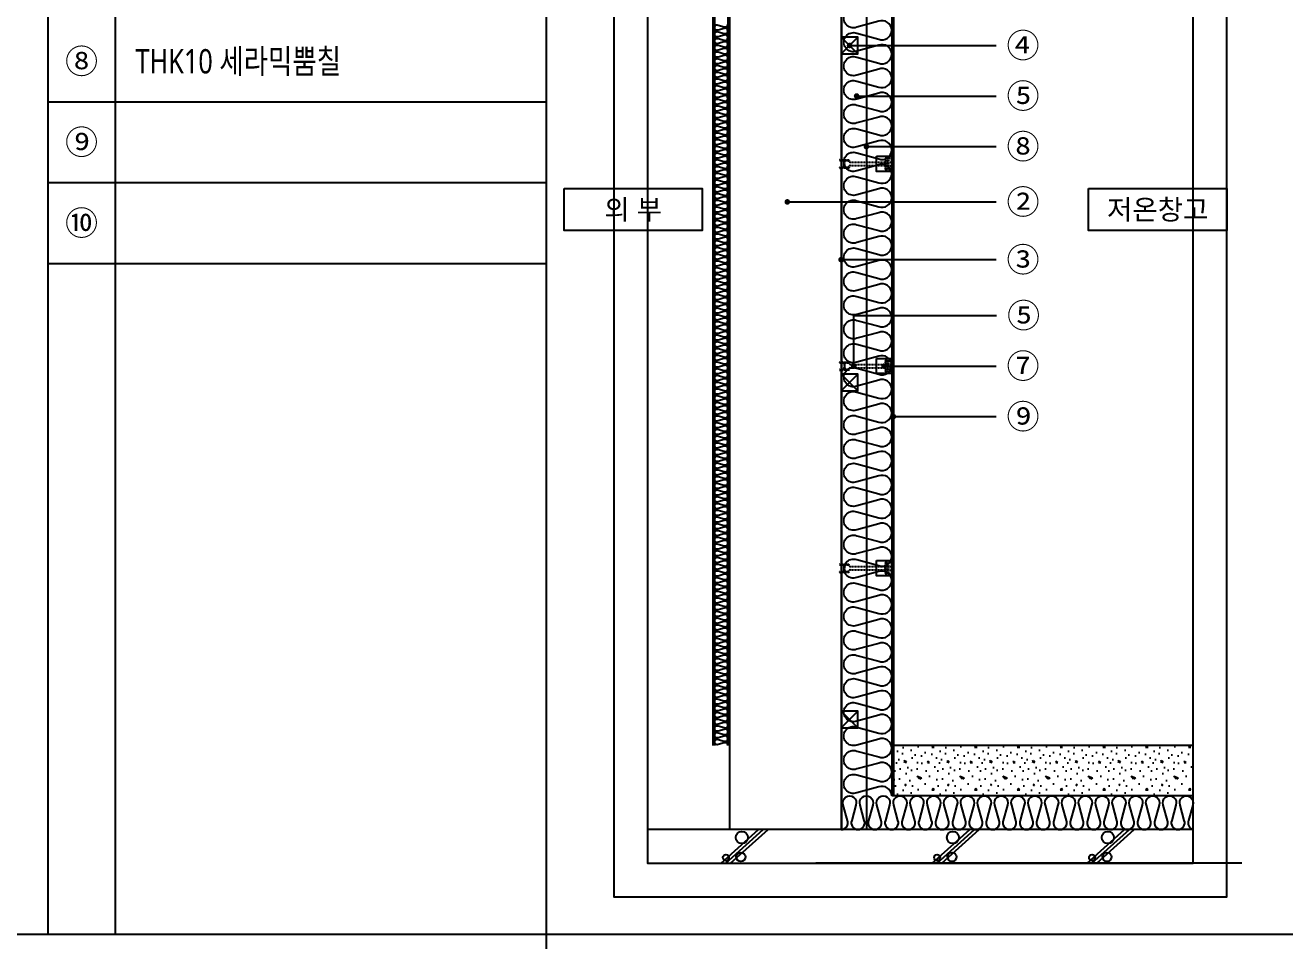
# Model space of a CAD drawing. Header units: millimetres. Extents: x 1008970 to 1091919, y 939088 to 948574.
# Drawn here: x 1045285 to 1048671, y 943426 to 945886 of the extents above; entities that cross this region are included whole.
import ezdxf
from ezdxf.enums import TextEntityAlignment as Align

# ---------------------------------------------------------------- set-up
doc = ezdxf.new("R2010")
doc.units = ezdxf.units.MM
doc.header["$LTSCALE"] = 5
doc.header["$MEASUREMENT"] = 0
doc.linetypes.add('HIDDEN', pattern=[0.375, 0.25, -0.125])
doc.linetypes.add('JIS_02_0.7', pattern=[1.35, 0.75, -0.6])
doc.layers.get('0').update_dxf_attribs({"linetype": 'CONTINUOUS'})
doc.layers.get('Defpoints').update_dxf_attribs({"color": 153, "linetype": 'CONTINUOUS'})
for name, color, linetype in [('0612_ACL WALL', 4, 'CONTINUOUS'), ('5TXT', 7, 'CONTINUOUS'), ('AA-AXIS-DIM7', 7, 'CONTINUOUS'), ('CON', 2, 'CONTINUOUS'), ('conc', 2, 'CONTINUOUS'), ('HATCH', 9, 'CONTINUOUS'), ('TEXT', 7, 'CONTINUOUS'), ('WALL3', 3, 'CONTINUOUS'), ('단열재', 11, 'CONTINUOUS'), ('볼트', 253, 'JIS_02_0.7')]:
    doc.layers.add(name, color=color, linetype=linetype)
doc.styles.add('MG', font='malgun.ttf')
doc.styles.add('맑은고딕', font='malgun.ttf')
doc.styles.add('한글', font='malgun.ttf')
doc.dimstyles.new('DIM_5', dxfattribs={"dimscale": 5, "dimtxt": 3, "dimasz": 1, "dimexe": 2, "dimexo": 2, "dimgap": 1, "dimtad": 1, "dimdec": 0, "dimzin": 0, "dimdsep": 46, "dimtxsty": 'MG', "dimblk1": 'DIMDOT', "dimblk2": 'DIMDOT', "dimsah": 1, "dimcen": 0.09, "dimdle": 2, "dimclrd": 7, "dimclre": 7, "dimclrt": 3, "dimadec": 0, "dimazin": 0, "dimtfac": 1, "dimtdec": 0, "dimtix": 1, "dimtmove": 2, "dimatfit": 3, "dimldrblk": 'DIMDOT', "dimfxl": 2, "dimtolj": 1, "dimtzin": 0, "dimarcsym": 0})

# ---------------------------------------------------------------- blocks, each defined once
blk = doc.blocks.new('zw$8367')
blk.add_line((1287, 5), (1287, 369))
blk.add_lwpolyline([(913, 374), (1287, 374), (1287, 0), (913, 0)], close=True)
at = {"layer": '볼트'}
for p, q in [((1125, 321), (1125, 53)), ((1133, 329), (1279, 329)), ((1141, 329), (1141, 45)), ((1157, 329), (1157, 45)), ((1173, 329), (1173, 45)), ((1190, 329), (1190, 45)), ((1206, 329), (1206, 45)), ((1287, 321), (1287, 240)), ((16, 292), (121, 284)), ((16, 268), (235, 268)), ((16, 106), (235, 106)), ((16, 82), (121, 90)), ((40, 243), (40, 131)), ((121, 284), (235, 284)), ((121, 203), (121, 171)), ((121, 90), (235, 90)), ((186, 106), (235, 106)), ((261, 228), (1125, 228)), ((261, 146), (1125, 146)), ((1125, 236), (1206, 236)), ((1125, 146), (1125, 228)), ((1125, 138), (1206, 138)), ((1133, 45), (1279, 45)), ((1206, 232), (1279, 232)), ((1206, 142), (1279, 142)), ((1287, 134), (1287, 53))]:
    blk.add_line(p, q, dxfattribs=at)
for centre, radius, start, end in [((1133, 321), 8.11, 90, 180), ((1279, 321), 8.11, 0, 90), ((16, 276), 16.2, 90, 165.5225), ((16, 284), 16.2, 194.4775, 270), ((16, 90), 16.2, 90, 165.5225), ((16, 98), 16.2, 194.4775, 270), ((64, 243), 24.3, 78.463, 180), ((64, 131), 24.3, 180, 281.537), ((56, 203), 64.9, 0, 78.463), ((56, 171), 64.9, 281.537, 0), ((186, 203), 64.9, 33.0557, 180), ((186, 171), 64.9, 180, 326.9443), ((235, 276), 8.11, 0, 90), ((235, 276), 8.11, 270, 0), ((235, 98), 8.11, 0, 90), ((235, 98), 8.11, 270, 0), ((261, 252), 24.3, 213.0557, 270), ((261, 122), 24.3, 90, 146.9443), ((1133, 53), 8.11, 180, 270), ((1279, 240), 8.11, 270, 0), ((1279, 134), 8.11, 0, 90), ((1279, 53), 8.11, 270, 0)]:
    blk.add_arc(centre, radius, start, end, dxfattribs=at)
blk = doc.blocks.new('DIMDOT')
at = {"linetype": 'Continuous'}
blk.add_line((-2, 0), (2, 0), dxfattribs=at)
for radius in [0.5, 0.25]:
    blk.add_circle((0, 0), radius, dxfattribs=at)

msp = doc.modelspace()

# ---------------------------------------------------------------- hatches: boundary and pattern name
at = {"layer": 'HATCH'}
h = msp.add_hatch(dxfattribs=at)
h.set_pattern_fill('CONC', color=256, scale=4.527328)
h.set_pattern_definition([(0, (1038193.14, 997929.28), (0, 114.99414), [0, -114.99414]), (0, (1038194.29, 997889.03), (0, 114.99414), [0, -114.99414]), (0, (1038197.74, 997951.13), (0, 114.99414), [0, -114.99414]), (338.1986, (1038137.946, 997915.479), (344.9824405, -114.994126), [12.38521, -606.87718]), (216.8699, (1038149.445, 997910.879), (344.9824, 229.988287), [5.7497, -569.22098]), (130.6013, (1038144.846, 997907.429), (574.9707303, -689.9647053), [10.60188, -1049.59162]), (206.5651, (1038106.9, 997893.63), (-114.99404, -114.994287), [2.57138, -254.56332]), (326.3099, (1038104.598, 997892.48), (229.988222, -114.99429), [4.14623, -410.4711]), (108.4349, (1038108.047, 997890.18), (-114.993953, 229.988323), [3.63646, -360.00697]), (225, (1038180.49, 997882.13), (-2e-14, -114.99417), [4.87874, -157.74746]), (0, (1038177.04, 997878.68), (114.99414, 114.99414), [6.89965, -108.0945]), (135, (1038183.94, 997878.68), (-114.99417, 8e-15), [4.87874, -157.74746]), (251.5651, (1038166.694, 997955.727), (114.993953, 229.988323), [3.63646, -360.00697]), (0, (1038165.54, 997952.28), (114.99414, 114.99414), [5.7497, -109.24443]), (143.1301, (1038171.294, 997952.277), (-344.9824, 229.988287), [5.7497, -569.22098]), (213.6901, (1038105.748, 997956.876), (229.988222, 114.99429), [4.14623, -410.4711]), (341.5651, (1038102.298, 997954.577), (-229.988323, 114.993953), [7.27292, -356.3705]), (126.8699, (1038109.197, 997952.277), (229.988287, -344.9824), [5.7497, -569.22098]), (0, (1038139.1, 997952.28), (0, 114.99414), [0, -114.99414]), (0, (1038108.05, 997922.38), (0, 114.99414), [0, -114.99414]), (0, (1038140.25, 997879.83), (0, 114.99414), [0, -114.99414]), (0, (1038171.29, 997915.48), (0, 114.99414), [0, -114.99414]), (0, (1038137.95, 997935.03), (0, 114.99414), [0, -114.99414]), (0, (1038112.65, 997938.48), (0, 114.99414), [0, -114.99414]), (0, (1038123, 997931.58), (0, 114.99414), [0, -114.99414]), (0, (1038118.4, 997903.98), (0, 114.99414), [0, -114.99414]), (0, (1038090.8, 997908.58), (0, 114.99414), [0, -114.99414]), (0, (1038091.95, 997935.03), (0, 114.99414), [0, -114.99414]), (0, (1038088.5, 997960.33), (0, 114.99414), [0, -114.99414]), (0, (1038124.15, 997964.93), (0, 114.99414), [0, -114.99414]), (0, (1038149.45, 997969.53), (0, 114.99414), [0, -114.99414]), (0, (1038189.69, 997964.93), (0, 114.99414), [0, -114.99414]), (0, (1038162.1, 997929.28), (0, 114.99414), [0, -114.99414]), (0, (1038150.6, 997949.98), (0, 114.99414), [0, -114.99414]), (0, (1038159.8, 997894.78), (0, 114.99414), [0, -114.99414]), (0, (1038125.3, 997889.03), (0, 114.99414), [0, -114.99414]), (0, (1038159.8, 997863.73), (0, 114.99414), [0, -114.99414]), (0, (1038121.85, 997870.63), (0, 114.99414), [0, -114.99414]), (0, (1038085.05, 997867.18), (0, 114.99414), [0, -114.99414]), (0, (1038098.85, 997861.43), (0, 114.99414), [0, -114.99414]), (0, (1038100, 997877.53), (0, 114.99414), [0, -114.99414]), (0, (1038177.04, 997859.13), (0, 114.99414), [0, -114.99414]), (0, (1038190.84, 997906.28), (0, 114.99414), [0, -114.99414]), (0, (1038185.09, 997940.78), (0, 114.99414), [0, -114.99414]), (0, (1038132.2, 997857.98), (0, 114.99414), [0, -114.99414])])
h.paths.add_polyline_path([(1048424.353, 943951.005), (1048424.353, 943815.185), (1047618.489, 943815.185), (1047618.489, 943951.005)])

# ---------------------------------------------------------------- linework, layer by layer
for p, q in [((1045345.77, 947418.938), (1045345.77, 943443.944)), ((1045526.863, 947418.938), (1045526.863, 943443.944)), ((1045345.77, 945680.444), (1046685.859, 945680.444)), ((1045345.77, 945463.132), (1046685.859, 945463.132)), ((1045345.77, 945245.82), (1046685.859, 945245.82))]:
    msp.add_line(p, q)
at = {"color": 6, "const_width": 0.905}
msp.add_lwpolyline([(1047482.669, 943724.638), (1047482.669, 947052.224), (1048424.353, 947052.224)], dxfattribs=at)
for points in [[(1046733.441, 945446.935), (1047104.917, 945446.935), (1047104.917, 945334.455), (1046733.441, 945334.455)], [(1048143.424, 945446.935), (1048514.9, 945446.935), (1048514.9, 945334.455), (1048143.424, 945334.455)]]:
    msp.add_lwpolyline(points, close=True)
at = {"layer": '0612_ACL WALL', "linetype": 'ByBlock'}
for p, q in [((1047132.868, 947056.752), (1047132.868, 943951.005)), ((1047137.396, 947056.752), (1047137.396, 943951.005)), ((1047173.614, 947056.752), (1047173.614, 943951.005)), ((1047178.142, 947056.752), (1047178.142, 943724.638)), ((1047478.142, 947056.752), (1047478.142, 943724.638)), ((1048424.353, 943951.005), (1047618.489, 943951.005))]:
    msp.add_line(p, q, dxfattribs=at)
at = {"layer": '5TXT'}
for p, q in [((1046685.859, 939179.201), (1046685.859, 947708.687)), ((1043335.636, 943443.944), (1056736.528, 943443.944))]:
    msp.add_line(p, q, dxfattribs=at)
at = {"layer": 'CON', "ltscale": 5}
msp.add_line((1048424.353, 943724.638), (1046957.499, 943724.638), dxfattribs=at)
at = {"layer": 'conc', "color": 3}
for p, q in [((1047478.142, 945854.208), (1047523.415, 945808.935)), ((1047478.142, 945808.935), (1047523.415, 945854.208)), ((1047478.142, 944948.743), (1047523.415, 944903.469)), ((1047478.142, 944903.469), (1047523.415, 944948.743)), ((1047478.142, 944043.277), (1047523.415, 943998.004)), ((1047478.142, 943998.004), (1047523.415, 944043.277))]:
    msp.add_line(p, q, dxfattribs=at)
for points in [[(1047478.142, 945808.935), (1047523.415, 945808.935), (1047523.415, 945854.208), (1047478.142, 945854.208)], [(1047478.142, 944903.469), (1047523.415, 944903.469), (1047523.415, 944948.743), (1047478.142, 944948.743)], [(1047478.142, 943998.004), (1047523.415, 943998.004), (1047523.415, 944043.277), (1047478.142, 944043.277)]]:
    msp.add_lwpolyline(points, close=True, dxfattribs=at)
at = {"layer": 'Defpoints'}
msp.add_line((1048555.01, 943634.092), (1047410.232, 943634.092), dxfattribs=at)
at = {"layer": 'Defpoints', "color": 139}
for points in [[(1048514.9, 947237.845), (1046866.952, 947237.845), (1046866.952, 943543.545), (1048514.9, 943543.545)], [(1048424.353, 947147.298), (1046957.499, 947147.298), (1046957.499, 943634.092), (1048424.353, 943634.092)]]:
    msp.add_lwpolyline(points, close=True, dxfattribs=at)
at = {"layer": 'HATCH'}
for p, q in [((1047155.367, 943634.667), (1047255.975, 943725.214)), ((1047168.173, 943634.667), (1047268.78, 943725.214)), ((1047180.978, 943634.667), (1047281.585, 943725.214)), ((1047723.036, 943634.667), (1047823.643, 943725.214)), ((1047735.841, 943634.667), (1047836.448, 943725.214)), ((1047748.646, 943634.667), (1047849.254, 943725.214)), ((1048139.564, 943634.667), (1048240.171, 943725.214)), ((1048152.369, 943634.667), (1048252.976, 943725.214)), ((1048165.174, 943634.667), (1048265.781, 943725.214))]:
    msp.add_line(p, q, dxfattribs=at)
for centre, radius in [((1047210.978, 943703.485), 16.298), ((1047778.646, 943703.485), 16.298), ((1048195.174, 943703.485), 16.298), ((1047168.54, 943649.246), 8.149), ((1047208.529, 943651.285), 12.224), ((1047736.208, 943649.246), 8.149), ((1047776.198, 943651.285), 12.224), ((1048152.736, 943649.246), 8.149), ((1048192.726, 943651.285), 12.224)]:
    msp.add_circle(centre, radius, dxfattribs=at)
at = {"layer": 'WALL3'}
msp.add_line((1047618.489, 946151.286), (1047618.489, 943815.185), dxfattribs=at)
at = {"layer": 'WALL3', "linetype": 'HIDDEN'}
msp.add_lwpolyline([(1048424.353, 947011.478), (1047546.052, 947011.478), (1047546.052, 943724.638)], dxfattribs=at)
at = {"layer": '단열재'}
for p, q in [((1047613.961, 946966.205), (1047613.961, 943815.185)), ((1048424.353, 943815.185), (1047613.961, 943815.185)), ((1047523.415, 943724.638), (1047478.142, 943724.638))]:
    msp.add_line(p, q, dxfattribs=at)
for points in [[(1047613.961, 943815.185, 0.52485566), (1047579.117, 943839.228), (1047520.229, 943823.285, -1.44919786), (1047520.229, 943871.372), (1047579.117, 943855.429, 0.52485566), (1047613.961, 943879.473, 0.52485566), (1047579.117, 943903.516), (1047520.229, 943887.573, -1.44919786), (1047520.229, 943935.661), (1047579.117, 943919.717, 0.52485566), (1047613.961, 943943.761, 0.52485566), (1047579.117, 943967.805), (1047520.229, 943951.861, -1.44919786), (1047520.229, 943999.949), (1047579.117, 943984.005, 0.52485566), (1047613.961, 944008.049, 0.52485566), (1047579.117, 944032.093), (1047520.229, 944016.149, -1.44919786), (1047520.229, 944064.237), (1047579.117, 944048.293, 0.52485566), (1047613.961, 944072.337, 0.52485566), (1047579.117, 944096.381), (1047520.229, 944080.437, -1.44919786), (1047520.229, 944128.525), (1047579.117, 944112.581, 0.52485566), (1047613.961, 944136.625, 0.52485566), (1047579.117, 944160.669), (1047520.229, 944144.725, -1.44919786), (1047520.229, 944192.813), (1047579.117, 944176.869, 0.52485566), (1047613.961, 944200.913, 0.52485566), (1047579.117, 944224.957), (1047520.229, 944209.013, -1.44919786), (1047520.229, 944257.101), (1047579.117, 944241.157, 0.52485566), (1047613.961, 944265.201, 0.52485566), (1047579.117, 944289.245), (1047520.229, 944273.301, -1.44919786), (1047520.229, 944321.389), (1047579.117, 944305.445, 0.52485566), (1047613.961, 944329.489, 0.52485566), (1047579.117, 944353.533), (1047520.229, 944337.589, -1.44919786), (1047520.229, 944385.677), (1047579.117, 944369.734, 0.52485566), (1047613.961, 944393.777, 0.52485566), (1047579.117, 944417.821), (1047520.229, 944401.878, -1.44919786), (1047520.229, 944449.965), (1047579.117, 944434.022, 0.52485566), (1047613.961, 944458.065, 0.52485566), (1047579.117, 944482.109), (1047520.229, 944466.166, -1.44919786), (1047520.229, 944514.253), (1047579.117, 944498.31, 0.52485566), (1047613.961, 944522.353, 0.52485566), (1047579.117, 944546.397), (1047520.229, 944530.454, -1.44919786), (1047520.229, 944578.541), (1047579.117, 944562.598, 0.52485566), (1047613.961, 944586.641, 0.52485566), (1047579.117, 944610.685), (1047520.229, 944594.742, -1.44919786), (1047520.229, 944642.829), (1047579.117, 944626.886, 0.52485566), (1047613.961, 944650.929, 0.52485566), (1047579.117, 944674.973), (1047520.229, 944659.03, -1.44919786), (1047520.229, 944707.117), (1047579.117, 944691.174, 0.52485566), (1047613.961, 944715.218, 0.52485566), (1047579.117, 944739.261), (1047520.229, 944723.318, -1.44919786), (1047520.229, 944771.405), (1047579.117, 944755.462, 0.52485566), (1047613.961, 944779.506, 0.52485566), (1047579.117, 944803.549), (1047520.229, 944787.606, -1.44919786), (1047520.229, 944835.693), (1047579.117, 944819.75, 0.52485566), (1047613.961, 944843.794, 0.52485566), (1047579.117, 944867.837), (1047520.229, 944851.894, -1.44919786), (1047520.229, 944899.981), (1047579.117, 944884.038, 0.52485566), (1047613.961, 944908.082, 0.52485566), (1047579.117, 944932.125), (1047520.229, 944916.182, -1.44919786), (1047520.229, 944964.269), (1047579.117, 944948.326, 0.52485566), (1047613.961, 944972.37, 0.52485566), (1047579.117, 944996.414), (1047520.229, 944980.47, -1.44919786), (1047520.229, 945028.558), (1047579.117, 945012.614, 0.52485566), (1047613.961, 945036.658, 0.52485566), (1047579.117, 945060.702), (1047520.229, 945044.758, -1.44919786), (1047520.229, 945092.846), (1047579.117, 945076.902, 0.52485566), (1047613.961, 945100.946, 0.52485566), (1047579.117, 945124.99), (1047520.229, 945109.046, -1.44919786), (1047520.229, 945157.134), (1047579.117, 945141.19, 0.52485566), (1047613.961, 945165.234, 0.52485566), (1047579.117, 945189.278), (1047520.229, 945173.334, -1.44919786), (1047520.229, 945221.422), (1047579.117, 945205.478, 0.52485566), (1047613.961, 945229.522, 0.52485566), (1047579.117, 945253.566), (1047520.229, 945237.622, -1.44919786), (1047520.229, 945285.71), (1047579.117, 945269.766, 0.52485566), (1047613.961, 945293.81, 0.52485566), (1047579.117, 945317.854), (1047520.229, 945301.91, -1.44919786), (1047520.229, 945349.998), (1047579.117, 945334.054, 0.52485566), (1047613.961, 945358.098, 0.52485566), (1047579.117, 945382.142), (1047520.229, 945366.198, -1.44919786), (1047520.229, 945414.286), (1047579.117, 945398.342, 0.52485566), (1047613.961, 945422.386, 0.52485566), (1047579.117, 945446.43), (1047520.229, 945430.487, -1.44919786), (1047520.229, 945478.574), (1047579.117, 945462.631, 0.52485566), (1047613.961, 945486.674, 0.52485566), (1047579.117, 945510.718), (1047520.229, 945494.775, -1.44919786), (1047520.229, 945542.862), (1047579.117, 945526.919, 0.52485566), (1047613.961, 945550.962, 0.52485566), (1047579.117, 945575.006), (1047520.229, 945559.063, -1.44919786), (1047520.229, 945607.15), (1047579.117, 945591.207, 0.52485566), (1047613.961, 945615.25, 0.52485566), (1047579.117, 945639.294), (1047520.229, 945623.351, -1.44919786), (1047520.229, 945671.438), (1047579.117, 945655.495, 0.52485566), (1047613.961, 945679.538, 0.52485566), (1047579.117, 945703.582), (1047520.229, 945687.639, -1.44919786), (1047520.229, 945735.726), (1047579.117, 945719.783, 0.52485566), (1047613.961, 945743.827, 0.52485566), (1047579.117, 945767.87), (1047520.229, 945751.927, -1.44919786), (1047520.229, 945800.014), (1047579.117, 945784.071, 0.52485566), (1047613.961, 945808.115, 0.52485566), (1047579.117, 945832.158), (1047520.229, 945816.215, -1.44919786), (1047520.229, 945864.302), (1047579.117, 945848.359, 0.52485566), (1047613.961, 945872.403, 0.52485566), (1047579.117, 945896.446), (1047520.229, 945880.503, -1.44919786), (1047520.229, 945928.59)], [(1047478.142, 943724.638, 0.52485566), (1047495.074, 943749.176), (1047483.846, 943790.647, -1.44919786), (1047517.71, 943790.647), (1047506.483, 943749.176, 0.52485566), (1047523.415, 943724.638, 0.52485566), (1047540.347, 943749.176), (1047529.119, 943790.647, -1.44919786), (1047562.984, 943790.647), (1047551.756, 943749.176, 0.52485566), (1047568.688, 943724.638, 0.52485566), (1047585.62, 943749.176), (1047574.393, 943790.647, -1.44919786), (1047608.257, 943790.647), (1047597.029, 943749.176, 0.52485566), (1047613.961, 943724.638, 0.52485566), (1047630.894, 943749.176), (1047619.666, 943790.647, -1.44919786), (1047653.53, 943790.647), (1047642.303, 943749.176, 0.52485566), (1047659.235, 943724.638, 0.52485566), (1047676.167, 943749.176), (1047664.939, 943790.647, -1.44919786), (1047698.804, 943790.647), (1047687.576, 943749.176, 0.52485566), (1047704.508, 943724.638, 0.52485566), (1047721.44, 943749.176), (1047710.212, 943790.647, -1.44919786), (1047744.077, 943790.647), (1047732.849, 943749.176, 0.52485566), (1047749.781, 943724.638, 0.52485566), (1047766.713, 943749.176), (1047755.486, 943790.647, -1.44919786), (1047789.35, 943790.647), (1047778.122, 943749.176, 0.52485566), (1047795.055, 943724.638, 0.52485566), (1047811.987, 943749.176), (1047800.759, 943790.647, -1.44919786), (1047834.623, 943790.647), (1047823.396, 943749.176, 0.52485566), (1047840.328, 943724.638, 0.52485566), (1047857.26, 943749.176), (1047846.032, 943790.647, -1.44919786), (1047879.897, 943790.647), (1047868.669, 943749.176, 0.52485566), (1047885.601, 943724.638, 0.52485566), (1047902.533, 943749.176), (1047891.306, 943790.647, -1.44919786), (1047925.17, 943790.647), (1047913.942, 943749.176, 0.52485566), (1047930.874, 943724.638, 0.52485566), (1047947.807, 943749.176), (1047936.579, 943790.647, -1.44919786), (1047970.443, 943790.647), (1047959.215, 943749.176, 0.52485566), (1047976.148, 943724.638, 0.52485566), (1047993.08, 943749.176), (1047981.852, 943790.647, -1.44919786), (1048015.717, 943790.647), (1048004.489, 943749.176, 0.52485566), (1048021.421, 943724.638, 0.52485566), (1048038.353, 943749.176), (1048027.125, 943790.647, -1.44919786), (1048060.99, 943790.647), (1048049.762, 943749.176, 0.52485566), (1048066.694, 943724.638, 0.52485566), (1048083.626, 943749.176), (1048072.399, 943790.647, -1.44919786), (1048106.263, 943790.647), (1048095.035, 943749.176, 0.52485566), (1048111.968, 943724.638, 0.52485566), (1048128.9, 943749.176), (1048117.672, 943790.647, -1.44919786), (1048151.536, 943790.647), (1048140.309, 943749.176, 0.52485566), (1048157.241, 943724.638, 0.52485566), (1048174.173, 943749.176), (1048162.945, 943790.647, -1.44919786), (1048196.81, 943790.647), (1048185.582, 943749.176, 0.52485566), (1048202.514, 943724.638, 0.52485566), (1048219.446, 943749.176), (1048208.219, 943790.647, -1.44919786), (1048242.083, 943790.647), (1048230.855, 943749.176, 0.52485566), (1048247.787, 943724.638, 0.52485566), (1048264.72, 943749.176), (1048253.492, 943790.647, -1.44919786), (1048287.356, 943790.647), (1048276.128, 943749.176, 0.52485566), (1048293.061, 943724.638, 0.52485566), (1048309.993, 943749.176), (1048298.765, 943790.647, -1.44919786), (1048332.63, 943790.647), (1048321.402, 943749.176, 0.52485566), (1048338.334, 943724.638, 0.52485566), (1048355.266, 943749.176), (1048344.038, 943790.647, -1.44919786), (1048377.903, 943790.647), (1048366.675, 943749.176, 0.52485566), (1048383.607, 943724.638, 0.52485566), (1048400.539, 943749.176), (1048389.312, 943790.647, -1.44919786), (1048423.176, 943790.647), (1048411.948, 943749.176, 0.4467814), (1048424.353, 943725.214, 0.4467814)]]:
    msp.add_lwpolyline(points, format="xyb", dxfattribs=at)
at = {"layer": '단열재', "color": 9}
msp.add_lwpolyline([(1047173.614, 943951.005, 0.52485566), (1047163.799, 943957.777), (1047147.211, 943953.286, -1.44919786), (1047147.211, 943966.832), (1047163.799, 943962.341, 0.52485566), (1047173.614, 943969.114, 0.52485566), (1047163.799, 943975.887), (1047147.211, 943971.396, -1.44919786), (1047147.211, 943984.941), (1047163.799, 943980.45, 0.52485566), (1047173.614, 943987.223, 0.52485566), (1047163.799, 943993.996), (1047147.211, 943989.505, -1.44919786), (1047147.211, 944003.051), (1047163.799, 943998.56, 0.52485566), (1047173.614, 944005.332, 0.52485566), (1047163.799, 944012.105), (1047147.211, 944007.614, -1.44919786), (1047147.211, 944021.16), (1047163.799, 944016.669, 0.52485566), (1047173.614, 944023.442, 0.52485566), (1047163.799, 944030.215), (1047147.211, 944025.724, -1.44919786), (1047147.211, 944039.269), (1047163.799, 944034.778, 0.52485566), (1047173.614, 944041.551, 0.52485566), (1047163.799, 944048.324), (1047147.211, 944043.833, -1.44919786), (1047147.211, 944057.379), (1047163.799, 944052.888, 0.52485566), (1047173.614, 944059.66, 0.52485566), (1047163.799, 944066.433), (1047147.211, 944061.942, -1.44919786), (1047147.211, 944075.488), (1047163.799, 944070.997, 0.52485566), (1047173.614, 944077.77, 0.52485566), (1047163.799, 944084.543), (1047147.211, 944080.052, -1.44919786), (1047147.211, 944093.597), (1047163.799, 944089.106, 0.52485566), (1047173.614, 944095.879, 0.52485566), (1047163.799, 944102.652), (1047147.211, 944098.161, -1.44919786), (1047147.211, 944111.707), (1047163.799, 944107.215, 0.52485566), (1047173.614, 944113.988, 0.52485566), (1047163.799, 944120.761), (1047147.211, 944116.27, -1.44919786), (1047147.211, 944129.816), (1047163.799, 944125.325, 0.52485566), (1047173.614, 944132.098, 0.52485566), (1047163.799, 944138.871), (1047147.211, 944134.379, -1.44919786), (1047147.211, 944147.925), (1047163.799, 944143.434, 0.52485566), (1047173.614, 944150.207, 0.52485566), (1047163.799, 944156.98), (1047147.211, 944152.489, -1.44919786), (1047147.211, 944166.035), (1047163.799, 944161.543, 0.52485566), (1047173.614, 944168.316, 0.52485566), (1047163.799, 944175.089), (1047147.211, 944170.598, -1.44919786), (1047147.211, 944184.144), (1047163.799, 944179.653, 0.52485566), (1047173.614, 944186.426, 0.52485566), (1047163.799, 944193.198), (1047147.211, 944188.707, -1.44919786), (1047147.211, 944202.253), (1047163.799, 944197.762, 0.52485566), (1047173.614, 944204.535, 0.52485566), (1047163.799, 944211.308), (1047147.211, 944206.817, -1.44919786), (1047147.211, 944220.362), (1047163.799, 944215.871, 0.52485566), (1047173.614, 944222.644, 0.52485566), (1047163.799, 944229.417), (1047147.211, 944224.926, -1.44919786), (1047147.211, 944238.472), (1047163.799, 944233.981, 0.52485566), (1047173.614, 944240.754, 0.52485566), (1047163.799, 944247.526), (1047147.211, 944243.035, -1.44919786), (1047147.211, 944256.581), (1047163.799, 944252.09, 0.52485566), (1047173.614, 944258.863, 0.52485566), (1047163.799, 944265.636), (1047147.211, 944261.145, -1.44919786), (1047147.211, 944274.69), (1047163.799, 944270.199, 0.52485566), (1047173.614, 944276.972, 0.52485566), (1047163.799, 944283.745), (1047147.211, 944279.254, -1.44919786), (1047147.211, 944292.8), (1047163.799, 944288.309, 0.52485566), (1047173.614, 944295.081, 0.52485566), (1047163.799, 944301.854), (1047147.211, 944297.363, -1.44919786), (1047147.211, 944310.909), (1047163.799, 944306.418, 0.52485566), (1047173.614, 944313.191, 0.52485566), (1047163.799, 944319.964), (1047147.211, 944315.473, -1.44919786), (1047147.211, 944329.018), (1047163.799, 944324.527, 0.52485566), (1047173.614, 944331.3, 0.52485566), (1047163.799, 944338.073), (1047147.211, 944333.582, -1.44919786), (1047147.211, 944347.128), (1047163.799, 944342.637, 0.52485566), (1047173.614, 944349.409, 0.52485566), (1047163.799, 944356.182), (1047147.211, 944351.691, -1.44919786), (1047147.211, 944365.237), (1047163.799, 944360.746, 0.52485566), (1047173.614, 944367.519, 0.52485566), (1047163.799, 944374.292), (1047147.211, 944369.801, -1.44919786), (1047147.211, 944383.346), (1047163.799, 944378.855, 0.52485566), (1047173.614, 944385.628, 0.52485566), (1047163.799, 944392.401), (1047147.211, 944387.91, -1.44919786), (1047147.211, 944401.456), (1047163.799, 944396.964, 0.52485566), (1047173.614, 944403.737, 0.52485566), (1047163.799, 944410.51), (1047147.211, 944406.019, -1.44919786), (1047147.211, 944419.565), (1047163.799, 944415.074, 0.52485566), (1047173.614, 944421.847, 0.52485566), (1047163.799, 944428.62), (1047147.211, 944424.128, -1.44919786), (1047147.211, 944437.674), (1047163.799, 944433.183, 0.52485566), (1047173.614, 944439.956, 0.52485566), (1047163.799, 944446.729), (1047147.211, 944442.238, -1.44919786), (1047147.211, 944455.784), (1047163.799, 944451.292, 0.52485566), (1047173.614, 944458.065, 0.52485566), (1047163.799, 944464.838), (1047147.211, 944460.347, -1.44919786), (1047147.211, 944473.893), (1047163.799, 944469.402, 0.52485566), (1047173.614, 944476.175, 0.52485566), (1047163.799, 944482.948), (1047147.211, 944478.456, -1.44919786), (1047147.211, 944492.002), (1047163.799, 944487.511, 0.52485566), (1047173.614, 944494.284, 0.52485566), (1047163.799, 944501.057), (1047147.211, 944496.566, -1.44919786), (1047147.211, 944510.111), (1047163.799, 944505.62, 0.52485566), (1047173.614, 944512.393, 0.52485566), (1047163.799, 944519.166), (1047147.211, 944514.675, -1.44919786), (1047147.211, 944528.221), (1047163.799, 944523.73, 0.52485566), (1047173.614, 944530.503, 0.52485566), (1047163.799, 944537.275), (1047147.211, 944532.784, -1.44919786), (1047147.211, 944546.33), (1047163.799, 944541.839, 0.52485566), (1047173.614, 944548.612, 0.52485566), (1047163.799, 944555.385), (1047147.211, 944550.894, -1.44919786), (1047147.211, 944564.439), (1047163.799, 944559.948, 0.52485566), (1047173.614, 944566.721, 0.52485566), (1047163.799, 944573.494), (1047147.211, 944569.003, -1.44919786), (1047147.211, 944582.549), (1047163.799, 944578.058, 0.52485566), (1047173.614, 944584.83, 0.52485566), (1047163.799, 944591.603), (1047147.211, 944587.112, -1.44919786), (1047147.211, 944600.658), (1047163.799, 944596.167, 0.52485566), (1047173.614, 944602.94, 0.52485566), (1047163.799, 944609.713), (1047147.211, 944605.222, -1.44919786), (1047147.211, 944618.767), (1047163.799, 944614.276, 0.52485566), (1047173.614, 944621.049, 0.52485566), (1047163.799, 944627.822), (1047147.211, 944623.331, -1.44919786), (1047147.211, 944636.877), (1047163.799, 944632.386, 0.52485566), (1047173.614, 944639.158, 0.52485566), (1047163.799, 944645.931), (1047147.211, 944641.44, -1.44919786), (1047147.211, 944654.986), (1047163.799, 944650.495, 0.52485566), (1047173.614, 944657.268, 0.52485566), (1047163.799, 944664.041), (1047147.211, 944659.55, -1.44919786), (1047147.211, 944673.095), (1047163.799, 944668.604, 0.52485566), (1047173.614, 944675.377, 0.52485566), (1047163.799, 944682.15), (1047147.211, 944677.659, -1.44919786), (1047147.211, 944691.205), (1047163.799, 944686.713, 0.52485566), (1047173.614, 944693.486, 0.52485566), (1047163.799, 944700.259), (1047147.211, 944695.768, -1.44919786), (1047147.211, 944709.314), (1047163.799, 944704.823, 0.52485566), (1047173.614, 944711.596, 0.52485566), (1047163.799, 944718.369), (1047147.211, 944713.877, -1.44919786), (1047147.211, 944727.423), (1047163.799, 944722.932, 0.52485566), (1047173.614, 944729.705, 0.52485566), (1047163.799, 944736.478), (1047147.211, 944731.987, -1.44919786), (1047147.211, 944745.533), (1047163.799, 944741.041, 0.52485566), (1047173.614, 944747.814, 0.52485566), (1047163.799, 944754.587), (1047147.211, 944750.096, -1.44919786), (1047147.211, 944763.642), (1047163.799, 944759.151, 0.52485566), (1047173.614, 944765.924, 0.52485566), (1047163.799, 944772.697), (1047147.211, 944768.205, -1.44919786), (1047147.211, 944781.751), (1047163.799, 944777.26, 0.52485566), (1047173.614, 944784.033, 0.52485566), (1047163.799, 944790.806), (1047147.211, 944786.315, -1.44919786), (1047147.211, 944799.86), (1047163.799, 944795.369, 0.52485566), (1047173.614, 944802.142, 0.52485566), (1047163.799, 944808.915), (1047147.211, 944804.424, -1.44919786), (1047147.211, 944817.97), (1047163.799, 944813.479, 0.52485566), (1047173.614, 944820.252, 0.52485566), (1047163.799, 944827.024), (1047147.211, 944822.533, -1.44919786), (1047147.211, 944836.079), (1047163.799, 944831.588, 0.52485566), (1047173.614, 944838.361, 0.52485566), (1047163.799, 944845.134), (1047147.211, 944840.643, -1.44919786), (1047147.211, 944854.188), (1047163.799, 944849.697, 0.52485566), (1047173.614, 944856.47, 0.52485566), (1047163.799, 944863.243), (1047147.211, 944858.752, -1.44919786), (1047147.211, 944872.298), (1047163.799, 944867.807, 0.52485566), (1047173.614, 944874.58, 0.52485566), (1047163.799, 944881.352), (1047147.211, 944876.861, -1.44919786), (1047147.211, 944890.407), (1047163.799, 944885.916, 0.52485566), (1047173.614, 944892.689, 0.52485566), (1047163.799, 944899.462), (1047147.211, 944894.971, -1.44919786), (1047147.211, 944908.516), (1047163.799, 944904.025, 0.52485566), (1047173.614, 944910.798, 0.52485566), (1047163.799, 944917.571), (1047147.211, 944913.08, -1.44919786), (1047147.211, 944926.626), (1047163.799, 944922.135, 0.52485566), (1047173.614, 944928.907, 0.52485566), (1047163.799, 944935.68), (1047147.211, 944931.189, -1.44919786), (1047147.211, 944944.735), (1047163.799, 944940.244, 0.52485566), (1047173.614, 944947.017, 0.52485566), (1047163.799, 944953.79), (1047147.211, 944949.299, -1.44919786), (1047147.211, 944962.844), (1047163.799, 944958.353, 0.52485566), (1047173.614, 944965.126, 0.52485566), (1047163.799, 944971.899), (1047147.211, 944967.408, -1.44919786), (1047147.211, 944980.954), (1047163.799, 944976.462, 0.52485566), (1047173.614, 944983.235, 0.52485566), (1047163.799, 944990.008), (1047147.211, 944985.517, -1.44919786), (1047147.211, 944999.063), (1047163.799, 944994.572, 0.52485566), (1047173.614, 945001.345, 0.52485566), (1047163.799, 945008.118), (1047147.211, 945003.626, -1.44919786), (1047147.211, 945017.172), (1047163.799, 945012.681, 0.52485566), (1047173.614, 945019.454, 0.52485566), (1047163.799, 945026.227), (1047147.211, 945021.736, -1.44919786), (1047147.211, 945035.282), (1047163.799, 945030.79, 0.52485566), (1047173.614, 945037.563, 0.52485566), (1047163.799, 945044.336), (1047147.211, 945039.845, -1.44919786), (1047147.211, 945053.391), (1047163.799, 945048.9, 0.52485566), (1047173.614, 945055.673, 0.52485566), (1047163.799, 945062.446), (1047147.211, 945057.954, -1.44919786), (1047147.211, 945071.5), (1047163.799, 945067.009, 0.52485566), (1047173.614, 945073.782, 0.52485566), (1047163.799, 945080.555), (1047147.211, 945076.064, -1.44919786), (1047147.211, 945089.609), (1047163.799, 945085.118, 0.52485566), (1047173.614, 945091.891, 0.52485566), (1047163.799, 945098.664), (1047147.211, 945094.173, -1.44919786), (1047147.211, 945107.719), (1047163.799, 945103.228, 0.52485566), (1047173.614, 945110.001, 0.52485566), (1047163.799, 945116.773), (1047147.211, 945112.282, -1.44919786), (1047147.211, 945125.828), (1047163.799, 945121.337, 0.52485566), (1047173.614, 945128.11, 0.52485566), (1047163.799, 945134.883), (1047147.211, 945130.392, -1.44919786), (1047147.211, 945143.937), (1047163.799, 945139.446, 0.52485566), (1047173.614, 945146.219, 0.52485566), (1047163.799, 945152.992), (1047147.211, 945148.501, -1.44919786), (1047147.211, 945162.047), (1047163.799, 945157.556, 0.52485566), (1047173.614, 945164.329, 0.52485566), (1047163.799, 945171.101), (1047147.211, 945166.61, -1.44919786), (1047147.211, 945180.156), (1047163.799, 945175.665, 0.52485566), (1047173.614, 945182.438, 0.52485566), (1047163.799, 945189.211), (1047147.211, 945184.72, -1.44919786), (1047147.211, 945198.265), (1047163.799, 945193.774, 0.52485566), (1047173.614, 945200.547, 0.52485566), (1047163.799, 945207.32), (1047147.211, 945202.829, -1.44919786), (1047147.211, 945216.375), (1047163.799, 945211.884, 0.52485566), (1047173.614, 945218.656, 0.52485566), (1047163.799, 945225.429), (1047147.211, 945220.938, -1.44919786), (1047147.211, 945234.484), (1047163.799, 945229.993, 0.52485566), (1047173.614, 945236.766, 0.52485566), (1047163.799, 945243.539), (1047147.211, 945239.048, -1.44919786), (1047147.211, 945252.593), (1047163.799, 945248.102, 0.52485566), (1047173.614, 945254.875, 0.52485566), (1047163.799, 945261.648), (1047147.211, 945257.157, -1.44919786), (1047147.211, 945270.703), (1047163.799, 945266.212, 0.52485566), (1047173.614, 945272.984, 0.52485566), (1047163.799, 945279.757), (1047147.211, 945275.266, -1.44919786), (1047147.211, 945288.812), (1047163.799, 945284.321, 0.52485566), (1047173.614, 945291.094, 0.52485566), (1047163.799, 945297.867), (1047147.211, 945293.375, -1.44919786), (1047147.211, 945306.921), (1047163.799, 945302.43, 0.52485566), (1047173.614, 945309.203, 0.52485566), (1047163.799, 945315.976), (1047147.211, 945311.485, -1.44919786), (1047147.211, 945325.031), (1047163.799, 945320.539, 0.52485566), (1047173.614, 945327.312, 0.52485566), (1047163.799, 945334.085), (1047147.211, 945329.594, -1.44919786), (1047147.211, 945343.14), (1047163.799, 945338.649, 0.52485566), (1047173.614, 945345.422, 0.52485566), (1047163.799, 945352.195), (1047147.211, 945347.703, -1.44919786), (1047147.211, 945361.249), (1047163.799, 945356.758, 0.52485566), (1047173.614, 945363.531, 0.52485566), (1047163.799, 945370.304), (1047147.211, 945365.813, -1.44919786), (1047147.211, 945379.358), (1047163.799, 945374.867, 0.52485566), (1047173.614, 945381.64, 0.52485566), (1047163.799, 945388.413), (1047147.211, 945383.922, -1.44919786), (1047147.211, 945397.468), (1047163.799, 945392.977, 0.52485566), (1047173.614, 945399.75, 0.52485566), (1047163.799, 945406.522), (1047147.211, 945402.031, -1.44919786), (1047147.211, 945415.577), (1047163.799, 945411.086, 0.52485566), (1047173.614, 945417.859, 0.52485566), (1047163.799, 945424.632), (1047147.211, 945420.141, -1.44919786), (1047147.211, 945433.686), (1047163.799, 945429.195, 0.52485566), (1047173.614, 945435.968, 0.52485566), (1047163.799, 945442.741), (1047147.211, 945438.25, -1.44919786), (1047147.211, 945451.796), (1047163.799, 945447.305, 0.52485566), (1047173.614, 945454.078, 0.52485566), (1047163.799, 945460.85), (1047147.211, 945456.359, -1.44919786), (1047147.211, 945469.905), (1047163.799, 945465.414, 0.52485566), (1047173.614, 945472.187, 0.52485566), (1047163.799, 945478.96), (1047147.211, 945474.469, -1.44919786), (1047147.211, 945488.014), (1047163.799, 945483.523, 0.52485566), (1047173.614, 945490.296, 0.52485566), (1047163.799, 945497.069), (1047147.211, 945492.578, -1.44919786), (1047147.211, 945506.124), (1047163.799, 945501.633, 0.52485566), (1047173.614, 945508.405, 0.52485566), (1047163.799, 945515.178), (1047147.211, 945510.687, -1.44919786), (1047147.211, 945524.233), (1047163.799, 945519.742, 0.52485566), (1047173.614, 945526.515, 0.52485566), (1047163.799, 945533.288), (1047147.211, 945528.797, -1.44919786), (1047147.211, 945542.342), (1047163.799, 945537.851, 0.52485566), (1047173.614, 945544.624, 0.52485566), (1047163.799, 945551.397), (1047147.211, 945546.906, -1.44919786), (1047147.211, 945560.452), (1047163.799, 945555.961, 0.52485566), (1047173.614, 945562.733, 0.52485566), (1047163.799, 945569.506), (1047147.211, 945565.015, -1.44919786), (1047147.211, 945578.561), (1047163.799, 945574.07, 0.52485566), (1047173.614, 945580.843, 0.52485566), (1047163.799, 945587.616), (1047147.211, 945583.124, -1.44919786), (1047147.211, 945596.67), (1047163.799, 945592.179, 0.52485566), (1047173.614, 945598.952, 0.52485566), (1047163.799, 945605.725), (1047147.211, 945601.234, -1.44919786), (1047147.211, 945614.78), (1047163.799, 945610.288, 0.52485566), (1047173.614, 945617.061, 0.52485566), (1047163.799, 945623.834), (1047147.211, 945619.343, -1.44919786), (1047147.211, 945632.889), (1047163.799, 945628.398, 0.52485566), (1047173.614, 945635.171, 0.52485566), (1047163.799, 945641.944), (1047147.211, 945637.452, -1.44919786), (1047147.211, 945650.998), (1047163.799, 945646.507, 0.52485566), (1047173.614, 945653.28, 0.52485566), (1047163.799, 945660.053), (1047147.211, 945655.562, -1.44919786), (1047147.211, 945669.107), (1047163.799, 945664.616, 0.52485566), (1047173.614, 945671.389, 0.52485566), (1047163.799, 945678.162), (1047147.211, 945673.671, -1.44919786), (1047147.211, 945687.217), (1047163.799, 945682.726, 0.52485566), (1047173.614, 945689.499, 0.52485566), (1047163.799, 945696.271), (1047147.211, 945691.78, -1.44919786), (1047147.211, 945705.326), (1047163.799, 945700.835, 0.52485566), (1047173.614, 945707.608, 0.52485566), (1047163.799, 945714.381), (1047147.211, 945709.89, -1.44919786), (1047147.211, 945723.435), (1047163.799, 945718.944, 0.52485566), (1047173.614, 945725.717, 0.52485566), (1047163.799, 945732.49), (1047147.211, 945727.999, -1.44919786), (1047147.211, 945741.545), (1047163.799, 945737.054, 0.52485566), (1047173.614, 945743.827, 0.52485566), (1047163.799, 945750.599), (1047147.211, 945746.108, -1.44919786), (1047147.211, 945759.654), (1047163.799, 945755.163, 0.52485566), (1047173.614, 945761.936, 0.52485566), (1047163.799, 945768.709), (1047147.211, 945764.218, -1.44919786), (1047147.211, 945777.763), (1047163.799, 945773.272, 0.52485566), (1047173.614, 945780.045, 0.52485566), (1047163.799, 945786.818), (1047147.211, 945782.327, -1.44919786), (1047147.211, 945795.873), (1047163.799, 945791.382, 0.52485566), (1047173.614, 945798.154, 0.52485566), (1047163.799, 945804.927), (1047147.211, 945800.436, -1.44919786), (1047147.211, 945813.982), (1047163.799, 945809.491, 0.52485566), (1047173.614, 945816.264, 0.52485566), (1047163.799, 945823.037), (1047147.211, 945818.546, -1.44919786), (1047147.211, 945832.091), (1047163.799, 945827.6, 0.52485566), (1047173.614, 945834.373, 0.52485566), (1047163.799, 945841.146), (1047147.211, 945836.655, -1.44919786), (1047147.211, 945850.201), (1047163.799, 945845.71, 0.52485566), (1047173.614, 945852.482, 0.52485566), (1047163.799, 945859.255), (1047147.211, 945854.764, -1.44919786), (1047147.211, 945868.31), (1047163.799, 945863.819, 0.52485566), (1047173.614, 945870.592, 0.52485566), (1047163.799, 945877.365), (1047147.211, 945872.873, -1.44919786), (1047147.211, 945886.419), (1047163.799, 945881.928, 0.52485566), (1047173.614, 945888.701, 0.52485566)], format="xyb", dxfattribs=at)

# ---------------------------------------------------------------- block references
at = {"layer": 'Defpoints', "xscale": 0.1089322188955256, "yscale": 0.1089322188955256, "zscale": 0.1089322188955256}
for p in [(1047473.782, 945493.071), (1047473.782, 944949.792), (1047473.782, 944406.512)]:
    msp.add_blockref('zw$8367', p, dxfattribs=at)

# ---------------------------------------------------------------- texts
at = {"style": '한글'}
for s, p in [('④', (1047967.093, 945831.572)), ('⑧', (1045436.317, 945789.1)), ('⑤', (1047967.093, 945695.752)), ('⑨', (1045436.317, 945571.788)), ('⑧', (1047967.093, 945559.932)), ('②', (1047967.093, 945411.198)), ('⑩', (1045436.317, 945354.476)), ('③', (1047967.093, 945256.081)), ('⑤', (1047968.619, 945105.985)), ('⑦', (1047967.093, 944970.165)), ('⑨', (1047967.093, 944834.345))]:
    msp.add_text(s, height=65.194, dxfattribs=at).set_placement(p, align=Align.MIDDLE_CENTER)
at = {"style": '한글', "width": 0.8}
msp.add_text('THK10 세라믹뿜칠', height=65.19353, dxfattribs=at).set_placement((1045581.191, 945789.1), align=Align.MIDDLE_LEFT)
at = {"layer": 'TEXT', "style": '맑은고딕'}
for s, p in [('외 부', (1046919.179, 945390.695)), ('저온창고', (1048329.162, 945390.695))]:
    msp.add_text(s, height=54.3279, dxfattribs=at).set_placement(p, align=Align.MIDDLE_CENTER)

# ---------------------------------------------------------------- leaders
at = {"layer": 'AA-AXIS-DIM7'}
for points in [[(1047500.778, 945831.572), (1047782.947, 945831.572), (1047894.656, 945831.572)], [(1047519.709, 945695.752), (1047782.947, 945695.752), (1047894.656, 945695.752)], [(1047546.052, 945559.932), (1047782.947, 945559.932), (1047894.656, 945559.932)], [(1047333.455, 945411.198), (1047782.947, 945411.198), (1047894.656, 945411.198)], [(1047478.142, 945256.081), (1047782.947, 945256.081), (1047894.656, 945256.081)], [(1047512.097, 944969.744), (1047512.097, 945105.985), (1047896.182, 945105.985)], [(1047593.572, 944970.165), (1047782.947, 944970.165), (1047894.656, 944970.165)], [(1047618.489, 944834.345), (1047782.947, 944834.345), (1047894.656, 944834.345)]]:
    msp.add_leader(points, dimstyle='DIM_5', override={"dimasz": 3, "dimclrd": 4, "dimldrblk": 'Dot', "dimarcsym": 1}, dxfattribs=at)

doc.saveas('drawing.dxf')
